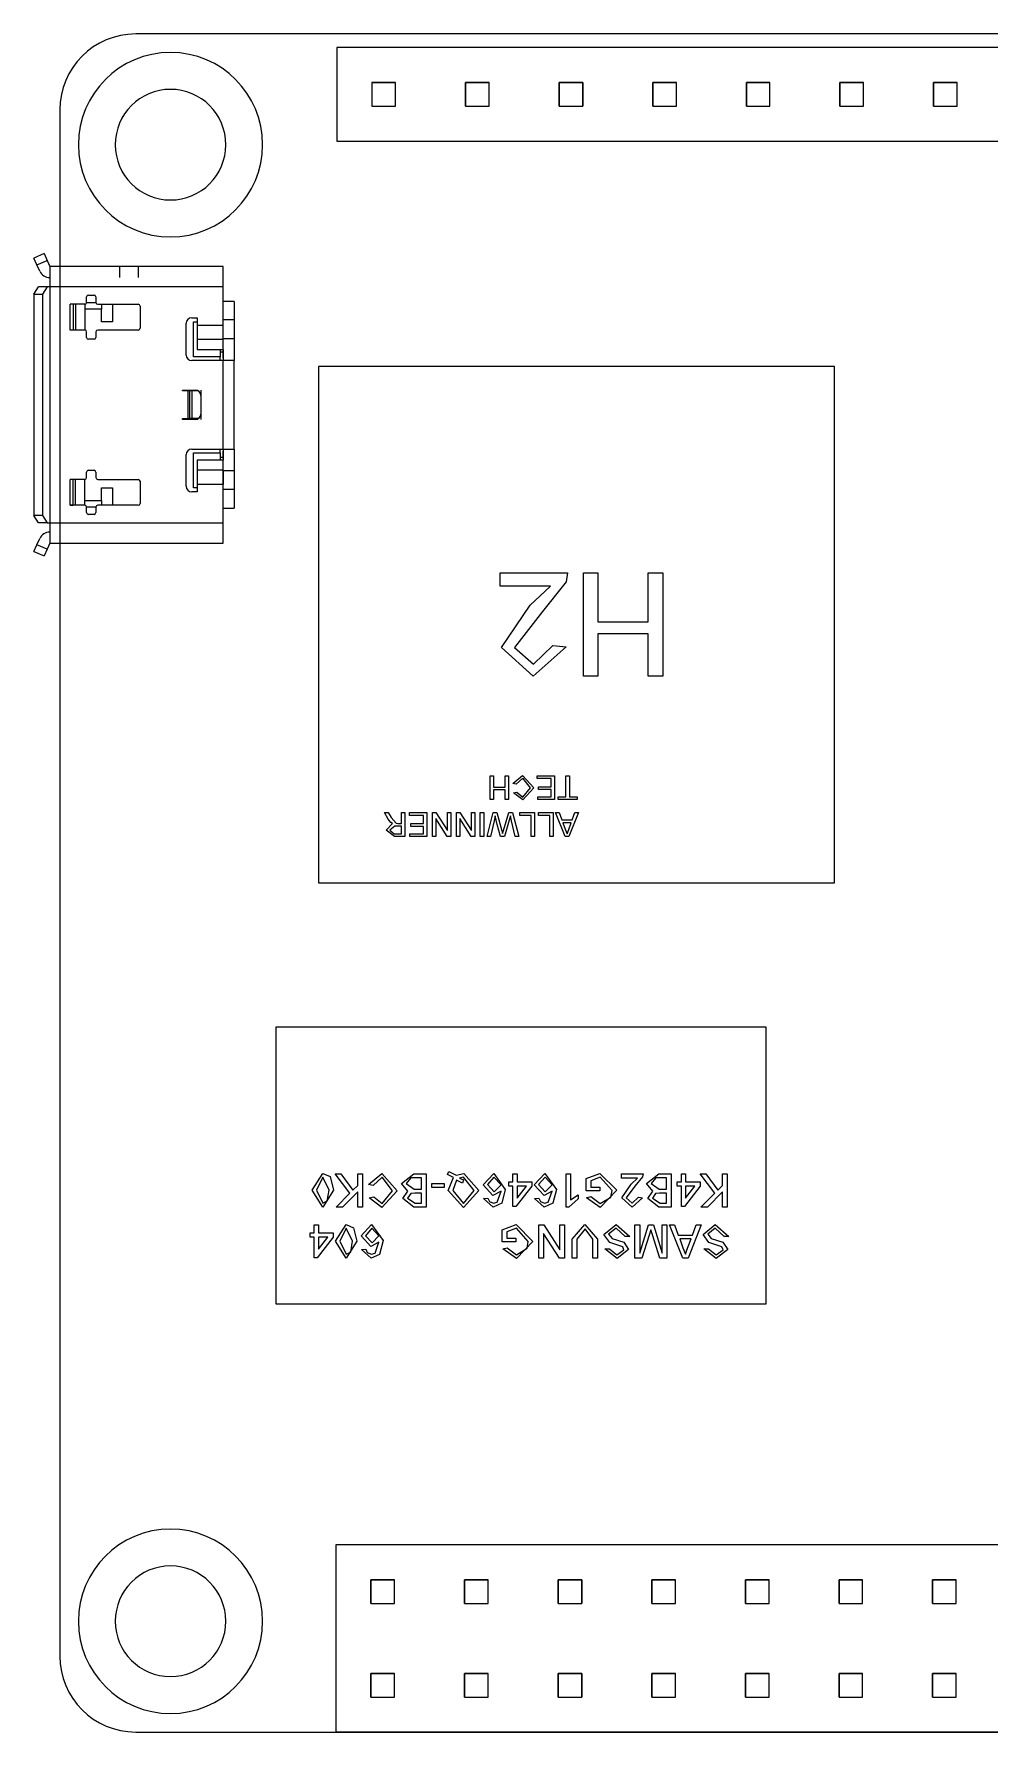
# Model space of a CAD drawing. Extents: x -26.6 to 25.2, y -22.9 to 23.2.
# Drawn here: x -26.61 to -0.7, y -22.87 to 23.18 of the extents above; entities that cross this region are included whole.
import ezdxf

# ---------------------------------------------------------------- set-up
doc = ezdxf.new("R2010")
doc.units = 0
doc.layers.get('0').update_dxf_attribs({"linetype": 'continuous'})

# ---------------------------------------------------------------- blocks, each defined once
blk = doc.blocks.new('SHAPE2DVIEW')
at = {"color": 0}
for p, q in [((20.074, 23.178), (-23.847, 23.178)), ((-25.906, 21.118), (-25.906, -20.806)), ((22.134, -20.806), (22.134, 21.118)), ((-23.847, -22.866), (20.074, -22.866))]:
    blk.add_line(p, q, dxfattribs=at)
for centre, radius, start, end in [((-23.847, 21.118), 2.06, 90, -180), ((20.074, 21.118), 2.06, 0, 90), ((-22.904, 20.176), 2.5, 0, -180), ((19.131, 20.176), 2.5, 0, -180), ((-22.904, 20.176), 2.5, -180, 0), ((19.131, 20.176), 2.5, -180, 0), ((-22.904, -19.863), 2.5, 0, -180), ((19.131, -19.863), 2.5, 0, -180), ((-22.904, -19.863), 2.5, -180, 0), ((19.131, -19.863), 2.5, -180, 0), ((-23.847, -20.806), 2.06, -180, -90), ((20.074, -20.806), 2.06, -90, 0)]:
    blk.add_arc(centre, radius, start, end, dxfattribs=at)
blk = doc.blocks.new('SHAPE2DVIEW004')
at = {"color": 0}
for radius, start, end in [(2.5, 0, -180), (1.5, 0, -180), (2.5, -180, 0), (1.5, -180, 0)]:
    blk.add_arc((-22.904, -19.863), radius, start, end, dxfattribs=at)
blk = doc.blocks.new('SHAPE2DVIEW006')
at = {"color": 0}
for radius, start, end in [(2.5, 0, -180), (1.5, 0, -180), (2.5, -180, 0), (1.5, -180, 0)]:
    blk.add_arc((-22.904, 20.176), radius, start, end, dxfattribs=at)
blk = doc.blocks.new('SHAPE2DVIEW003')
at = {"color": 0}
for p, q in [((-26.335, 17.223), (-26.609, 17.101)), ((-26.528, 16.918), (-26.254, 17.04)), ((-26.254, 17.04), (-26.179, 16.873)), ((-26.452, 16.748), (-26.528, 16.918)), ((-21.479, 16.873), (-26.179, 16.873)), ((-24.279, 16.573), (-24.279, 16.873)), ((-23.779, 16.873), (-23.779, 16.573)), ((-26.609, 16.123), (-26.609, 10.123)), ((-26.609, 16.123), (-26.375, 16.123)), ((-26.25, 16.323), (-26.484, 16.323)), ((-26.375, 16.123), (-26.375, 10.123)), ((-26.179, 16.323), (-26.25, 16.323)), ((-26.179, 16.573), (-26.182, 16.573)), ((-26.179, 16.323), (-26.179, 9.923)), ((-21.479, 16.323), (-26.179, 16.323)), ((-21.479, 15.281), (-21.479, 16.323)), ((-25.629, 15.148), (-25.629, 15.848)), ((-25.547, 15.848), (-25.629, 15.848)), ((-25.483, 15.848), (-25.547, 15.848)), ((-25.547, 15.848), (-25.547, 15.148)), ((-25.229, 15.848), (-25.483, 15.848)), ((-25.483, 15.848), (-25.483, 15.148)), ((-25.229, 15.848), (-25.229, 15.148)), ((-24.779, 15.719), (-25.229, 15.719)), ((-25.179, 15.898), (-25.179, 16.048)), ((-25.179, 15.896), (-24.929, 15.896)), ((-25.129, 16.098), (-24.979, 16.098)), ((-24.929, 16.048), (-24.929, 15.898)), ((-24.879, 15.848), (-23.779, 15.848)), ((-24.779, 15.373), (-24.779, 15.719)), ((-24.479, 15.848), (-24.479, 15.373)), ((-23.729, 15.798), (-23.729, 15.198)), ((-21.179, 15.923), (-21.479, 15.923)), ((-24.479, 15.373), (-24.779, 15.373)), ((-22.479, 14.473), (-22.479, 15.333)), ((-22.329, 15.483), (-22.179, 15.483)), ((-22.279, 15.373), (-22.179, 15.373)), ((-22.279, 14.423), (-22.279, 15.373)), ((-22.179, 15.483), (-22.179, 15.281)), ((-22.179, 15.281), (-21.479, 15.281)), ((-21.179, 15.423), (-21.479, 15.423)), ((-21.179, 15.423), (-21.179, 14.908)), ((-25.547, 15.148), (-25.629, 15.148)), ((-25.309, 15.148), (-25.547, 15.148)), ((-25.483, 15.148), (-25.547, 15.148)), ((-25.229, 15.148), (-25.483, 15.148)), ((-25.229, 15.148), (-25.309, 15.148)), ((-25.179, 14.948), (-25.179, 15.098)), ((-24.979, 14.898), (-25.129, 14.898)), ((-24.929, 15.098), (-24.929, 14.948)), ((-23.779, 15.148), (-24.879, 15.148)), ((-22.179, 14.898), (-22.179, 14.623)), ((-22.179, 14.898), (-21.479, 14.898)), ((-21.179, 14.908), (-21.479, 14.908)), ((-21.479, 14.623), (-21.479, 14.898)), ((-21.179, 14.908), (-21.179, 14.323)), ((-21.479, 14.323), (-22.329, 14.323)), ((-21.559, 14.423), (-22.279, 14.423)), ((-22.179, 14.623), (-21.479, 14.623)), ((-21.559, 14.623), (-21.559, 14.423)), ((-21.479, 14.548), (-21.559, 14.548)), ((-21.559, 14.323), (-21.559, 14.423)), ((-21.479, 14.623), (-21.479, 14.323)), ((-21.479, 11.923), (-21.479, 14.323)), ((-21.179, 11.923), (-21.179, 14.323)), ((-22.579, 13.498), (-22.579, 13.523)), ((-22.579, 13.523), (-22.229, 13.523)), ((-22.429, 13.498), (-22.579, 13.498)), ((-22.429, 12.748), (-22.429, 13.498)), ((-22.379, 12.748), (-22.379, 13.498)), ((-22.146, 13.498), (-22.329, 13.498)), ((-22.329, 13.498), (-22.329, 12.748)), ((-22.079, 13.523), (-22.079, 13.373)), ((-22.079, 13.373), (-22.079, 12.873)), ((-22.579, 12.723), (-22.579, 12.748)), ((-22.579, 12.748), (-22.429, 12.748)), ((-22.229, 12.723), (-22.579, 12.723)), ((-22.146, 12.748), (-22.329, 12.748)), ((-22.079, 12.873), (-22.079, 12.723)), ((-22.479, 10.913), (-22.479, 11.773)), ((-22.329, 11.923), (-21.479, 11.923)), ((-22.279, 10.873), (-22.279, 11.823)), ((-22.279, 11.823), (-21.559, 11.823)), ((-22.179, 11.623), (-22.179, 11.347)), ((-21.479, 11.623), (-22.179, 11.623)), ((-21.559, 11.823), (-21.559, 11.923)), ((-21.559, 11.823), (-21.559, 11.623)), ((-21.479, 11.698), (-21.559, 11.698)), ((-21.479, 11.923), (-21.479, 11.623)), ((-21.479, 11.347), (-21.479, 11.623)), ((-21.179, 11.923), (-21.179, 11.338)), ((-25.629, 10.398), (-25.629, 11.098)), ((-25.547, 11.098), (-25.629, 11.098)), ((-25.483, 11.098), (-25.547, 11.098)), ((-25.547, 10.398), (-25.547, 11.098)), ((-25.229, 11.098), (-25.483, 11.098)), ((-25.483, 10.398), (-25.483, 11.098)), ((-25.229, 10.398), (-25.229, 11.098)), ((-25.179, 11.148), (-25.179, 11.298)), ((-25.129, 11.348), (-24.979, 11.348)), ((-24.929, 11.298), (-24.929, 11.148)), ((-24.879, 11.098), (-23.779, 11.098)), ((-21.479, 11.347), (-22.179, 11.347)), ((-21.479, 10.964), (-21.479, 11.347)), ((-21.479, 11.338), (-21.479, 10.964)), ((-21.479, 11.338), (-21.179, 11.338)), ((-21.179, 11.338), (-21.179, 10.823)), ((-24.779, 10.526), (-24.779, 10.873)), ((-24.779, 10.873), (-24.479, 10.873)), ((-24.479, 10.873), (-24.479, 10.398)), ((-23.729, 11.048), (-23.729, 10.448)), ((-22.179, 10.763), (-22.329, 10.763)), ((-22.179, 10.873), (-22.279, 10.873)), ((-22.179, 10.964), (-22.179, 10.763)), ((-21.479, 10.964), (-22.179, 10.964)), ((-21.479, 9.923), (-21.479, 10.964)), ((-21.179, 10.823), (-21.479, 10.823)), ((-25.309, 10.398), (-25.629, 10.398)), ((-25.629, 10.398), (-25.547, 10.398)), ((-25.483, 10.398), (-25.547, 10.398)), ((-25.229, 10.398), (-25.483, 10.398)), ((-25.229, 10.398), (-25.309, 10.398)), ((-25.229, 10.526), (-24.779, 10.526)), ((-24.929, 10.349), (-25.179, 10.349)), ((-25.179, 10.198), (-25.179, 10.348)), ((-24.979, 10.148), (-25.129, 10.148)), ((-24.929, 10.348), (-24.929, 10.198)), ((-23.779, 10.398), (-24.879, 10.398)), ((-21.479, 10.323), (-21.179, 10.323)), ((-26.375, 10.123), (-26.609, 10.123)), ((-26.25, 9.923), (-26.484, 9.923)), ((-26.25, 9.923), (-26.179, 9.923)), ((-26.182, 9.673), (-26.179, 9.673)), ((-26.179, 9.923), (-21.479, 9.923)), ((-26.528, 9.328), (-26.452, 9.498)), ((-26.254, 9.205), (-26.528, 9.328)), ((-26.179, 9.373), (-26.254, 9.205)), ((-26.179, 9.373), (-21.479, 9.373)), ((-26.609, 9.145), (-26.335, 9.023))]:
    blk.add_line(p, q, dxfattribs=at)
for points in [[(-26.528, 16.918), (-26.609, 17.101)], [(-26.335, 17.223), (-26.254, 17.04)], [(-26.179, 16.873), (-26.179, 16.323)], [(-24.779, 16.873), (-24.779, 16.873)], [(-23.279, 16.873), (-23.279, 16.873)], [(-21.479, 16.323), (-21.479, 16.873)], [(-26.609, 16.123), (-26.484, 16.323)], [(-26.25, 16.323), (-26.375, 16.123)], [(-24.779, 15.848), (-24.779, 15.719)], [(-21.179, 15.923), (-21.179, 15.423)], [(-22.179, 15.281), (-22.179, 14.898)], [(-21.479, 14.898), (-21.479, 15.281)], [(-21.479, 14.383), (-21.479, 14.583)], [(-21.179, 14.323), (-21.479, 14.323)], [(-22.379, 13.498), (-22.429, 13.498)], [(-22.329, 13.498), (-22.379, 13.498)], [(-22.429, 12.748), (-22.379, 12.748)], [(-22.329, 12.748), (-22.379, 12.748)], [(-21.479, 11.923), (-21.179, 11.923)], [(-21.479, 11.663), (-21.479, 11.863)], [(-22.179, 11.347), (-22.179, 10.964)], [(-21.479, 10.964), (-21.479, 11.347)], [(-26.609, 10.823), (-26.609, 10.823)], [(-21.179, 10.823), (-21.179, 10.323)], [(-24.779, 10.526), (-24.779, 10.398)], [(-26.484, 9.923), (-26.609, 10.123)], [(-26.375, 10.123), (-26.25, 9.923)], [(-26.179, 9.923), (-26.179, 9.373)], [(-21.479, 9.373), (-21.479, 9.923)], [(-26.609, 9.145), (-26.528, 9.328)], [(-24.779, 9.373), (-24.779, 9.373)], [(-23.279, 9.373), (-23.279, 9.373)], [(-26.254, 9.205), (-26.335, 9.023)]]:
    blk.add_lwpolyline(points, dxfattribs=at)
for centre, radius, start, end in [((-26.182, 16.868), 0.295, -155.9795, -90), ((-25.229, 15.898), 0.05, -90, 0), ((-25.129, 16.048), 0.05, 90, -180), ((-24.979, 16.048), 0.05, 0, 90), ((-24.879, 15.898), 0.05, -180, -90), ((-23.779, 15.798), 0.05, 0, 90), ((-23.779, 15.198), 0.05, -90, 0), ((-22.329, 15.333), 0.15, 90, -180), ((-22.329, 15.333), 0.15, 90, -180), ((-25.229, 15.098), 0.05, 0, 90), ((-25.129, 14.948), 0.05, -180, -90), ((-24.979, 14.948), 0.05, -90, 0), ((-24.879, 15.098), 0.05, 90, -180), ((-22.329, 14.473), 0.15, -180, -90), ((-22.229, 13.373), 0.15, 0, 90), ((-22.229, 12.873), 0.15, -90, 0), ((-22.329, 11.773), 0.15, 90, -180), ((-22.329, 11.773), 0.15, 90, -180), ((-25.229, 11.148), 0.05, -90, 0), ((-25.129, 11.298), 0.05, 90, -180), ((-24.979, 11.298), 0.05, 0, 90), ((-24.879, 11.148), 0.05, -180, -90), ((-23.779, 11.048), 0.05, 0, 90), ((-22.329, 10.913), 0.15, -180, -90), ((-25.229, 10.348), 0.05, 0, 90), ((-25.129, 10.198), 0.05, -180, -90), ((-24.979, 10.198), 0.05, -90, 0), ((-24.879, 10.348), 0.05, 90, -180), ((-23.779, 10.448), 0.05, -90, 0), ((-26.182, 9.378), 0.295, 90, 155.9795)]:
    blk.add_arc(centre, radius, start, end, dxfattribs=at)
blk = doc.blocks.new('SHAPE2DVIEW001')
at = {"color": 0}
for p, q in [((-6.742, -3.757), (-20.042, -3.757)), ((-20.042, -3.757), (-20.042, -11.257)), ((-6.742, -11.257), (-6.742, -3.757)), ((-18.037, -8.254), (-18.436, -7.73)), ((-18.436, -7.73), (-18.28, -7.73)), ((-18.436, -7.73), (-18.28, -7.73)), ((-18.28, -7.73), (-17.957, -8.174)), ((-17.825, -8.042), (-17.825, -7.73)), ((-17.825, -7.73), (-17.698, -7.73)), ((-17.825, -8.042), (-17.825, -7.73)), ((-17.698, -7.73), (-17.698, -8.63)), ((-16.305, -7.73), (-15.967, -7.73)), ((-15.967, -7.73), (-15.967, -8.63)), ((-15.39, -7.747), (-15.349, -7.665)), ((-13.613, -7.95), (-13.613, -7.73)), ((-13.613, -7.73), (-13.498, -7.73)), ((-13.613, -7.73), (-13.498, -7.73)), ((-13.498, -7.73), (-13.498, -7.95)), ((-12.171, -8.63), (-12.171, -7.73)), ((-12.171, -7.73), (-12.055, -7.73)), ((-12.055, -7.73), (-12.055, -8.432)), ((-10.671, -7.846), (-10.671, -7.73)), ((-10.671, -7.73), (-10.082, -7.73)), ((-9.659, -7.73), (-9.321, -7.73)), ((-9.321, -7.73), (-9.321, -8.63)), ((-9.044, -7.95), (-9.044, -7.73)), ((-9.044, -7.73), (-8.929, -7.73)), ((-9.044, -7.95), (-9.044, -7.73)), ((-8.929, -7.73), (-8.929, -7.95)), ((-8.137, -8.254), (-8.536, -7.73)), ((-8.536, -7.73), (-8.38, -7.73)), ((-8.536, -7.73), (-8.38, -7.73)), ((-8.38, -7.73), (-8.057, -8.174)), ((-7.925, -8.042), (-7.925, -7.73)), ((-7.925, -7.73), (-7.798, -7.73)), ((-7.925, -8.042), (-7.925, -7.73)), ((-7.798, -7.73), (-7.798, -8.63)), ((-18.413, -8.63), (-18.037, -8.254)), ((-17.825, -8.216), (-18.239, -8.63)), ((-17.957, -8.174), (-17.825, -8.042)), ((-17.825, -8.63), (-17.825, -8.216)), ((-17.825, -8.63), (-17.825, -8.216)), ((-17.409, -8.048), (-17.536, -8.019)), ((-16.094, -7.834), (-16.307, -7.834)), ((-16.292, -8.146), (-16.094, -8.146)), ((-16.094, -8.25), (-16.279, -8.25)), ((-16.094, -8.146), (-16.094, -7.834)), ((-16.094, -8.527), (-16.094, -8.25)), ((-15.817, -8.1), (-15.817, -7.996)), ((-15.817, -7.996), (-15.482, -7.996)), ((-15.482, -8.1), (-15.817, -8.1)), ((-15.482, -8.1), (-15.817, -8.1)), ((-15.482, -7.996), (-15.482, -8.1)), ((-14.955, -7.897), (-14.982, -7.983)), ((-13.729, -8.065), (-13.729, -7.95)), ((-13.729, -7.95), (-13.613, -7.95)), ((-13.729, -8.065), (-13.729, -7.95)), ((-13.729, -7.95), (-13.613, -7.95)), ((-13.613, -8.065), (-13.729, -8.065)), ((-13.613, -8.065), (-13.729, -8.065)), ((-13.613, -8.619), (-13.613, -8.065)), ((-13.105, -8.065), (-13.532, -8.619)), ((-13.498, -7.95), (-13.105, -7.95)), ((-13.498, -7.95), (-13.105, -7.95)), ((-13.498, -8.389), (-13.248, -8.065)), ((-13.248, -8.065), (-13.498, -8.065)), ((-13.498, -8.389), (-13.248, -8.065)), ((-13.498, -8.065), (-13.498, -8.389)), ((-13.105, -7.95), (-13.105, -8.065)), ((-11.629, -8.192), (-11.629, -7.859)), ((-11.259, -8.192), (-11.629, -8.192)), ((-11.502, -7.918), (-11.502, -8.088)), ((-11.502, -8.088), (-11.259, -8.088)), ((-11.259, -8.088), (-11.259, -8.192)), ((-10.231, -7.846), (-10.671, -7.846)), ((-9.448, -7.834), (-9.661, -7.834)), ((-9.646, -8.146), (-9.448, -8.146)), ((-9.448, -8.25), (-9.633, -8.25)), ((-9.448, -8.146), (-9.448, -7.834)), ((-9.448, -8.527), (-9.448, -8.25)), ((-9.159, -8.065), (-9.159, -7.95)), ((-9.159, -7.95), (-9.044, -7.95)), ((-9.159, -8.065), (-9.159, -7.95)), ((-9.159, -7.95), (-9.044, -7.95)), ((-9.044, -8.065), (-9.159, -8.065)), ((-9.044, -8.065), (-9.159, -8.065)), ((-9.044, -8.619), (-9.044, -8.065)), ((-9.044, -8.619), (-9.044, -8.065)), ((-8.536, -8.065), (-8.963, -8.619)), ((-8.536, -8.065), (-8.963, -8.619)), ((-8.929, -7.95), (-8.536, -7.95)), ((-8.929, -7.95), (-8.536, -7.95)), ((-8.679, -8.065), (-8.929, -8.065)), ((-8.679, -8.065), (-8.929, -8.065)), ((-8.929, -8.389), (-8.679, -8.065)), ((-8.929, -8.065), (-8.929, -8.389)), ((-8.536, -7.95), (-8.536, -8.065)), ((-8.513, -8.63), (-8.137, -8.254)), ((-7.925, -8.216), (-8.339, -8.63)), ((-8.057, -8.174), (-7.925, -8.042)), ((-8.057, -8.174), (-7.925, -8.042)), ((-7.925, -8.63), (-7.925, -8.216)), ((-7.925, -8.63), (-7.925, -8.216)), ((-18.239, -8.63), (-18.413, -8.63)), ((-17.698, -8.63), (-17.825, -8.63)), ((-17.513, -8.38), (-17.386, -8.353)), ((-15.967, -8.63), (-16.304, -8.63)), ((-16.265, -8.527), (-16.094, -8.527)), ((-14.409, -8.4), (-14.294, -8.388)), ((-13.532, -8.619), (-13.613, -8.619)), ((-13.532, -8.619), (-13.613, -8.619)), ((-13.025, -8.4), (-12.909, -8.388)), ((-12.097, -8.63), (-12.171, -8.63)), ((-11.848, -8.299), (-11.848, -8.405)), ((-11.614, -8.377), (-11.498, -8.348)), ((-10.209, -8.365), (-10.094, -8.377)), ((-9.321, -8.63), (-9.658, -8.63)), ((-9.619, -8.527), (-9.448, -8.527)), ((-8.963, -8.619), (-9.044, -8.619)), ((-8.339, -8.63), (-8.513, -8.63)), ((-7.798, -8.63), (-7.925, -8.63)), ((-19.002, -9.334), (-19.002, -9.115)), ((-19.002, -9.115), (-18.886, -9.115)), ((-19.002, -9.115), (-18.886, -9.115)), ((-19.002, -9.334), (-19.002, -9.115)), ((-18.886, -9.115), (-18.886, -9.334)), ((-12.909, -10.015), (-12.909, -9.115)), ((-12.909, -9.115), (-12.775, -9.115)), ((-12.909, -10.015), (-12.909, -9.115)), ((-12.909, -9.115), (-12.775, -9.115)), ((-12.775, -9.115), (-12.344, -9.787)), ((-12.344, -9.787), (-12.344, -9.115)), ((-12.344, -9.115), (-12.217, -9.115)), ((-12.344, -9.115), (-12.217, -9.115)), ((-12.344, -9.787), (-12.344, -9.115)), ((-12.217, -9.115), (-12.217, -10.015)), ((-10.302, -10.015), (-10.302, -9.115)), ((-10.302, -9.115), (-10.175, -9.115)), ((-10.175, -9.115), (-10.175, -9.877)), ((-10.175, -9.877), (-9.935, -9.115)), ((-9.935, -9.115), (-9.802, -9.115)), ((-9.802, -9.115), (-9.563, -9.877)), ((-9.563, -9.877), (-9.563, -9.115)), ((-9.563, -9.115), (-9.436, -9.115)), ((-9.436, -9.115), (-9.436, -10.015)), ((-9.006, -10.015), (-9.363, -9.115)), ((-9.363, -9.115), (-9.229, -9.115)), ((-9.363, -9.115), (-9.229, -9.115)), ((-9.229, -9.115), (-9.126, -9.392)), ((-8.505, -9.115), (-8.863, -10.015)), ((-8.743, -9.392), (-8.64, -9.115)), ((-8.743, -9.392), (-8.64, -9.115)), ((-8.64, -9.115), (-8.505, -9.115)), ((-19.117, -9.45), (-19.117, -9.334)), ((-19.117, -9.334), (-19.002, -9.334)), ((-19.117, -9.45), (-19.117, -9.334)), ((-19.002, -9.45), (-19.117, -9.45)), ((-19.002, -10.004), (-19.002, -9.45)), ((-19.002, -10.004), (-19.002, -9.45)), ((-18.494, -9.45), (-18.921, -10.004)), ((-18.886, -9.334), (-18.494, -9.334)), ((-18.886, -9.334), (-18.494, -9.334)), ((-18.636, -9.45), (-18.886, -9.45)), ((-18.886, -9.774), (-18.636, -9.45)), ((-18.886, -9.45), (-18.886, -9.774)), ((-18.494, -9.334), (-18.494, -9.45)), ((-13.902, -9.577), (-13.902, -9.244)), ((-13.532, -9.577), (-13.902, -9.577)), ((-13.775, -9.302), (-13.775, -9.473)), ((-13.775, -9.473), (-13.532, -9.473)), ((-13.532, -9.473), (-13.532, -9.577)), ((-12.351, -10.015), (-12.782, -9.344)), ((-12.782, -9.344), (-12.782, -10.015)), ((-12.351, -10.015), (-12.782, -9.344)), ((-12.009, -10.015), (-12.009, -9.497)), ((-11.882, -9.503), (-11.882, -10.015)), ((-11.444, -10.015), (-11.444, -9.503)), ((-11.317, -9.497), (-11.317, -10.015)), ((-10.44, -9.427), (-10.567, -9.427)), ((-9.913, -9.394), (-10.112, -10.015)), ((-9.627, -10.015), (-9.828, -9.384)), ((-9.126, -9.392), (-8.743, -9.392)), ((-9.088, -9.496), (-9, -9.732)), ((-8.781, -9.496), (-9.088, -9.496)), ((-8.873, -9.745), (-8.781, -9.496)), ((-7.752, -9.427), (-7.879, -9.427)), ((-18.921, -10.004), (-19.002, -10.004)), ((-18.921, -10.004), (-19.002, -10.004)), ((-17.721, -9.784), (-17.605, -9.773)), ((-13.887, -9.761), (-13.771, -9.732)), ((-12.782, -10.015), (-12.909, -10.015)), ((-12.782, -10.015), (-12.909, -10.015)), ((-12.217, -10.015), (-12.351, -10.015)), ((-11.882, -10.015), (-12.009, -10.015)), ((-11.317, -10.015), (-11.444, -10.015)), ((-11.121, -9.761), (-10.994, -9.761)), ((-10.112, -10.015), (-10.302, -10.015)), ((-9.436, -10.015), (-9.627, -10.015)), ((-8.863, -10.015), (-9.006, -10.015)), ((-8.432, -9.761), (-8.305, -9.761)), ((-20.042, -11.257), (-6.742, -11.257))]:
    blk.add_line(p, q, dxfattribs=at)
for points in [[(-19.059, -8.174), (-18.771, -7.719)], [(-19.059, -8.174), (-18.771, -7.719)], [(-18.771, -7.823), (-18.944, -8.175)], [(-18.771, -7.719), (-18.57, -7.806)], [(-18.598, -8.175), (-18.771, -7.823)], [(-18.57, -7.806), (-18.482, -8.174)], [(-18.57, -7.806), (-18.482, -8.174)], [(-17.536, -8.019), (-17.169, -7.719)], [(-17.536, -8.019), (-17.169, -7.719)], [(-17.157, -7.823), (-17.409, -8.048)], [(-17.157, -7.823), (-17.409, -8.048)], [(-17.169, -7.719), (-16.752, -8.187)], [(-16.879, -8.188), (-17.157, -7.823)], [(-16.879, -8.188), (-17.157, -7.823)], [(-16.636, -7.988), (-16.305, -7.73)], [(-16.636, -7.988), (-16.305, -7.73)], [(-15.228, -7.833), (-15.39, -7.747)], [(-15.349, -7.665), (-15.157, -7.765)], [(-15.157, -7.765), (-14.946, -7.719)], [(-15.157, -7.765), (-14.946, -7.719)], [(-14.953, -7.823), (-15.066, -7.846)], [(-14.663, -8.18), (-14.953, -7.823)], [(-14.663, -8.18), (-14.953, -7.823)], [(-14.946, -7.719), (-14.536, -8.18)], [(-14.421, -8.027), (-14.136, -7.719)], [(-14.128, -7.823), (-14.305, -8.023)], [(-14.136, -7.719), (-13.821, -8.152)], [(-13.936, -8.029), (-14.128, -7.823)], [(-13.936, -8.029), (-14.128, -7.823)], [(-13.036, -8.027), (-12.752, -7.719)], [(-13.036, -8.027), (-12.752, -7.719)], [(-12.743, -7.823), (-12.921, -8.023)], [(-12.752, -7.719), (-12.436, -8.152)], [(-12.552, -8.029), (-12.743, -7.823)], [(-12.552, -8.029), (-12.743, -7.823)], [(-11.629, -7.859), (-11.257, -7.719)], [(-11.629, -7.859), (-11.257, -7.719)], [(-11.246, -7.823), (-11.502, -7.918)], [(-11.257, -7.719), (-10.798, -8.176)], [(-10.925, -8.181), (-11.246, -7.823)], [(-10.925, -8.181), (-11.246, -7.823)], [(-10.094, -7.811), (-10.302, -8.067)], [(-10.082, -7.73), (-10.094, -7.811)], [(-9.99, -7.988), (-9.659, -7.73)], [(-9.99, -7.988), (-9.659, -7.73)], [(-18.771, -8.63), (-19.059, -8.174)], [(-18.944, -8.175), (-18.77, -8.527)], [(-18.944, -8.175), (-18.77, -8.527)], [(-18.482, -8.174), (-18.771, -8.63)], [(-18.65, -8.465), (-18.598, -8.175)], [(-16.752, -8.187), (-17.166, -8.642)], [(-17.16, -8.538), (-16.879, -8.188)], [(-17.16, -8.538), (-16.879, -8.188)], [(-16.467, -8.204), (-16.636, -7.988)], [(-16.467, -8.204), (-16.636, -7.988)], [(-16.602, -8.397), (-16.467, -8.204)], [(-16.384, -7.839), (-16.509, -7.99)], [(-16.384, -7.839), (-16.509, -7.99)], [(-16.509, -7.99), (-16.292, -8.146)], [(-16.388, -8.26), (-16.475, -8.386)], [(-16.279, -8.25), (-16.388, -8.26)], [(-16.307, -7.834), (-16.384, -7.839)], [(-16.307, -7.834), (-16.384, -7.839)], [(-15.367, -8.182), (-15.228, -7.833)], [(-15.367, -8.182), (-15.228, -7.833)], [(-14.952, -8.642), (-15.367, -8.182)], [(-14.952, -8.642), (-15.367, -8.182)], [(-15.142, -7.898), (-15.24, -8.181)], [(-15.24, -8.181), (-14.953, -8.538)], [(-14.982, -7.983), (-15.142, -7.898)], [(-14.982, -7.983), (-15.142, -7.898)], [(-15.066, -7.846), (-14.955, -7.897)], [(-14.953, -8.538), (-14.663, -8.18)], [(-14.953, -8.538), (-14.663, -8.18)], [(-14.536, -8.18), (-14.952, -8.642)], [(-14.155, -8.319), (-14.421, -8.027)], [(-14.155, -8.319), (-14.421, -8.027)], [(-14.305, -8.023), (-14.123, -8.215)], [(-13.936, -8.2), (-14.155, -8.319)], [(-13.936, -8.2), (-14.155, -8.319)], [(-14.123, -8.215), (-13.936, -8.029)], [(-14.123, -8.215), (-13.936, -8.029)], [(-14.044, -8.5), (-13.936, -8.2)], [(-14.044, -8.5), (-13.936, -8.2)], [(-13.821, -8.152), (-13.919, -8.528)], [(-12.77, -8.319), (-13.036, -8.027)], [(-12.77, -8.319), (-13.036, -8.027)], [(-12.921, -8.023), (-12.738, -8.215)], [(-12.552, -8.2), (-12.77, -8.319)], [(-12.738, -8.215), (-12.552, -8.029)], [(-12.738, -8.215), (-12.552, -8.029)], [(-12.659, -8.5), (-12.552, -8.2)], [(-12.659, -8.5), (-12.552, -8.2)], [(-12.436, -8.152), (-12.534, -8.528)], [(-10.798, -8.176), (-11.247, -8.642)], [(-10.958, -8.36), (-10.925, -8.181)], [(-10.958, -8.36), (-10.925, -8.181)], [(-10.659, -8.382), (-10.41, -8.013)], [(-10.659, -8.382), (-10.41, -8.013)], [(-10.302, -8.067), (-10.544, -8.381)], [(-10.41, -8.013), (-10.231, -7.846)], [(-10.41, -8.013), (-10.231, -7.846)], [(-9.82, -8.204), (-9.99, -7.988)], [(-9.955, -8.397), (-9.82, -8.204)], [(-9.955, -8.397), (-9.82, -8.204)], [(-9.738, -7.839), (-9.863, -7.99)], [(-9.863, -7.99), (-9.646, -8.146)], [(-9.741, -8.26), (-9.829, -8.386)], [(-9.633, -8.25), (-9.741, -8.26)], [(-9.633, -8.25), (-9.741, -8.26)], [(-9.661, -7.834), (-9.738, -7.839)], [(-18.77, -8.527), (-18.65, -8.465)], [(-18.77, -8.527), (-18.65, -8.465)], [(-17.166, -8.642), (-17.513, -8.38)], [(-17.386, -8.353), (-17.16, -8.538)], [(-16.304, -8.63), (-16.602, -8.397)], [(-16.475, -8.386), (-16.265, -8.527)], [(-16.475, -8.386), (-16.265, -8.527)], [(-14.15, -8.63), (-14.409, -8.4)], [(-14.294, -8.388), (-14.252, -8.48)], [(-14.252, -8.48), (-14.142, -8.527)], [(-13.919, -8.528), (-14.15, -8.63)], [(-14.142, -8.527), (-14.044, -8.5)], [(-14.142, -8.527), (-14.044, -8.5)], [(-12.765, -8.63), (-13.025, -8.4)], [(-12.909, -8.388), (-12.868, -8.48)], [(-12.868, -8.48), (-12.757, -8.527)], [(-12.534, -8.528), (-12.765, -8.63)], [(-12.757, -8.527), (-12.659, -8.5)], [(-12.757, -8.527), (-12.659, -8.5)], [(-11.848, -8.405), (-12.097, -8.63)], [(-12.055, -8.432), (-11.848, -8.299)], [(-11.247, -8.642), (-11.614, -8.377)], [(-11.247, -8.642), (-11.614, -8.377)], [(-11.498, -8.348), (-11.244, -8.538)], [(-11.244, -8.538), (-10.958, -8.36)], [(-11.244, -8.538), (-10.958, -8.36)], [(-10.382, -8.63), (-10.659, -8.382)], [(-10.544, -8.381), (-10.38, -8.527)], [(-10.094, -8.377), (-10.382, -8.63)], [(-10.38, -8.527), (-10.209, -8.365)], [(-10.38, -8.527), (-10.209, -8.365)], [(-9.658, -8.63), (-9.955, -8.397)], [(-9.658, -8.63), (-9.955, -8.397)], [(-9.829, -8.386), (-9.619, -8.527)], [(-9.829, -8.386), (-9.619, -8.527)], [(-18.425, -9.559), (-18.136, -9.104)], [(-18.425, -9.559), (-18.136, -9.104)], [(-18.136, -9.207), (-18.309, -9.559)], [(-18.136, -9.104), (-17.935, -9.19)], [(-17.963, -9.559), (-18.136, -9.207)], [(-17.935, -9.19), (-17.848, -9.559)], [(-17.732, -9.412), (-17.448, -9.104)], [(-17.732, -9.412), (-17.448, -9.104)], [(-17.439, -9.207), (-17.617, -9.408)], [(-17.448, -9.104), (-17.132, -9.536)], [(-17.248, -9.414), (-17.439, -9.207)], [(-17.248, -9.414), (-17.439, -9.207)], [(-13.902, -9.244), (-13.53, -9.104)], [(-13.519, -9.207), (-13.775, -9.302)], [(-13.53, -9.104), (-13.071, -9.561)], [(-13.198, -9.565), (-13.519, -9.207)], [(-12.009, -9.497), (-11.665, -9.104)], [(-12.009, -9.497), (-11.665, -9.104)], [(-11.665, -9.104), (-11.317, -9.497)], [(-11.144, -9.371), (-10.817, -9.104)], [(-11.144, -9.371), (-10.817, -9.104)], [(-10.811, -9.207), (-11.017, -9.364)], [(-10.817, -9.104), (-10.44, -9.427)], [(-10.567, -9.427), (-10.811, -9.207)], [(-8.455, -9.371), (-8.129, -9.104)], [(-8.123, -9.207), (-8.329, -9.364)], [(-8.129, -9.104), (-7.752, -9.427)], [(-7.879, -9.427), (-8.123, -9.207)], [(-18.136, -10.015), (-18.425, -9.559)], [(-18.136, -10.015), (-18.425, -9.559)], [(-18.309, -9.559), (-18.135, -9.911)], [(-17.848, -9.559), (-18.136, -10.015)], [(-18.015, -9.85), (-17.963, -9.559)], [(-18.015, -9.85), (-17.963, -9.559)], [(-17.466, -9.704), (-17.732, -9.412)], [(-17.466, -9.704), (-17.732, -9.412)], [(-17.617, -9.408), (-17.435, -9.6)], [(-17.248, -9.585), (-17.466, -9.704)], [(-17.435, -9.6), (-17.248, -9.414)], [(-17.355, -9.885), (-17.248, -9.585)], [(-17.132, -9.536), (-17.23, -9.913)], [(-13.071, -9.561), (-13.52, -10.027)], [(-13.231, -9.745), (-13.198, -9.565)], [(-13.231, -9.745), (-13.198, -9.565)], [(-11.655, -9.219), (-11.882, -9.503)], [(-11.444, -9.503), (-11.655, -9.219)], [(-11.444, -9.503), (-11.655, -9.219)], [(-10.988, -9.588), (-11.144, -9.371)], [(-10.988, -9.588), (-11.144, -9.371)], [(-11.017, -9.364), (-10.921, -9.486)], [(-10.634, -9.709), (-10.988, -9.588)], [(-10.921, -9.486), (-10.608, -9.586)], [(-10.608, -9.586), (-10.475, -9.78)], [(-9.869, -9.251), (-9.913, -9.394)], [(-9.828, -9.384), (-9.869, -9.251)], [(-8.299, -9.588), (-8.455, -9.371)], [(-8.299, -9.588), (-8.455, -9.371)], [(-8.329, -9.364), (-8.233, -9.486)], [(-7.945, -9.709), (-8.299, -9.588)], [(-8.233, -9.486), (-7.919, -9.586)], [(-7.919, -9.586), (-7.786, -9.78)], [(-18.135, -9.911), (-18.015, -9.85)], [(-18.135, -9.911), (-18.015, -9.85)], [(-17.461, -10.015), (-17.721, -9.784)], [(-17.605, -9.773), (-17.564, -9.865)], [(-17.564, -9.865), (-17.453, -9.911)], [(-17.23, -9.913), (-17.461, -10.015)], [(-17.23, -9.913), (-17.461, -10.015)], [(-17.453, -9.911), (-17.355, -9.885)], [(-17.453, -9.911), (-17.355, -9.885)], [(-13.52, -10.027), (-13.887, -9.761)], [(-13.52, -10.027), (-13.887, -9.761)], [(-13.771, -9.732), (-13.517, -9.923)], [(-13.517, -9.923), (-13.231, -9.745)], [(-13.517, -9.923), (-13.231, -9.745)], [(-10.787, -10.027), (-11.121, -9.761)], [(-10.994, -9.761), (-10.792, -9.923)], [(-10.792, -9.923), (-10.602, -9.788)], [(-10.792, -9.923), (-10.602, -9.788)], [(-10.475, -9.78), (-10.787, -10.027)], [(-10.475, -9.78), (-10.787, -10.027)], [(-10.602, -9.788), (-10.634, -9.709)], [(-10.602, -9.788), (-10.634, -9.709)], [(-9, -9.732), (-8.934, -9.911)], [(-8.934, -9.911), (-8.873, -9.745)], [(-8.934, -9.911), (-8.873, -9.745)], [(-8.099, -10.027), (-8.432, -9.761)], [(-8.099, -10.027), (-8.432, -9.761)], [(-8.305, -9.761), (-8.104, -9.923)], [(-8.104, -9.923), (-7.913, -9.788)], [(-8.104, -9.923), (-7.913, -9.788)], [(-7.786, -9.78), (-8.099, -10.027)], [(-7.913, -9.788), (-7.945, -9.709)], [(-7.913, -9.788), (-7.945, -9.709)]]:
    blk.add_lwpolyline(points, dxfattribs=at)
blk = doc.blocks.new('SHAPE2DVIEW002')
at = {"color": 0}
for p, q in [((-4.885, 14.162), (-18.885, 14.162)), ((-18.885, 14.162), (-18.885, 0.162)), ((-4.885, 0.162), (-4.885, 14.162)), ((-13.963, 8.208), (-13.963, 8.567)), ((-13.963, 8.567), (-12.132, 8.567)), ((-11.702, 5.767), (-11.702, 8.567)), ((-11.702, 8.567), (-11.307, 8.567)), ((-11.307, 8.567), (-11.307, 7.238)), ((-9.943, 7.238), (-9.943, 8.567)), ((-9.943, 8.567), (-9.548, 8.567)), ((-9.943, 7.238), (-9.943, 8.567)), ((-9.548, 8.567), (-9.548, 5.767)), ((-9.548, 8.567), (-9.548, 5.767)), ((-12.593, 8.208), (-13.963, 8.208)), ((-11.307, 7.238), (-9.943, 7.238)), ((-9.943, 6.915), (-11.307, 6.915)), ((-11.307, 6.915), (-11.307, 5.767)), ((-9.943, 6.915), (-11.307, 6.915)), ((-9.943, 5.767), (-9.943, 6.915)), ((-12.527, 6.592), (-12.168, 6.556)), ((-11.307, 5.767), (-11.702, 5.767)), ((-11.307, 5.767), (-11.702, 5.767)), ((-9.548, 5.767), (-9.943, 5.767)), ((-9.548, 5.767), (-9.943, 5.767)), ((-14.232, 2.416), (-14.232, 3.066)), ((-14.232, 3.066), (-14.141, 3.066)), ((-14.141, 3.066), (-14.141, 2.758)), ((-13.824, 2.758), (-13.824, 3.066)), ((-13.824, 3.066), (-13.732, 3.066)), ((-13.824, 2.758), (-13.824, 3.066)), ((-13.732, 3.066), (-13.732, 2.416)), ((-13.524, 2.837), (-13.616, 2.858)), ((-12.957, 2.991), (-12.957, 3.066)), ((-12.957, 3.066), (-12.482, 3.066)), ((-12.957, 2.991), (-12.957, 3.066)), ((-12.574, 2.991), (-12.957, 2.991)), ((-12.574, 2.991), (-12.957, 2.991)), ((-12.916, 2.691), (-12.916, 2.766)), ((-12.916, 2.766), (-12.574, 2.766)), ((-12.916, 2.691), (-12.916, 2.766)), ((-12.574, 2.766), (-12.574, 2.991)), ((-12.482, 3.066), (-12.482, 2.416)), ((-12.174, 2.491), (-12.174, 3.066)), ((-12.174, 3.066), (-12.082, 3.066)), ((-12.174, 2.491), (-12.174, 3.066)), ((-12.082, 3.066), (-12.082, 2.491)), ((-14.141, 2.416), (-14.232, 2.416)), ((-14.141, 2.416), (-14.232, 2.416)), ((-14.141, 2.758), (-13.824, 2.758)), ((-13.824, 2.683), (-14.141, 2.683)), ((-14.141, 2.683), (-14.141, 2.416)), ((-13.824, 2.683), (-14.141, 2.683)), ((-13.824, 2.416), (-13.824, 2.683)), ((-13.824, 2.416), (-13.824, 2.683)), ((-13.732, 2.416), (-13.824, 2.416)), ((-13.732, 2.416), (-13.824, 2.416)), ((-13.599, 2.597), (-13.507, 2.616)), ((-12.941, 2.416), (-12.941, 2.491)), ((-12.941, 2.491), (-12.574, 2.491)), ((-12.941, 2.416), (-12.941, 2.491)), ((-12.482, 2.416), (-12.941, 2.416)), ((-12.482, 2.416), (-12.941, 2.416)), ((-12.574, 2.691), (-12.916, 2.691)), ((-12.574, 2.691), (-12.916, 2.691)), ((-12.574, 2.491), (-12.574, 2.691)), ((-12.574, 2.491), (-12.574, 2.691)), ((-12.382, 2.416), (-12.382, 2.491)), ((-12.382, 2.491), (-12.174, 2.491)), ((-12.382, 2.416), (-12.382, 2.491)), ((-11.874, 2.416), (-12.382, 2.416)), ((-11.874, 2.416), (-12.382, 2.416)), ((-12.082, 2.491), (-11.874, 2.491)), ((-11.874, 2.491), (-11.874, 2.416)), ((-16.996, 1.887), (-17.102, 2.066)), ((-17.102, 2.066), (-16.997, 2.066)), ((-16.997, 2.066), (-16.916, 1.929)), ((-16.641, 1.774), (-16.641, 2.066)), ((-16.641, 2.066), (-16.549, 2.066)), ((-16.549, 2.066), (-16.549, 1.416)), ((-16.424, 1.991), (-16.424, 2.066)), ((-16.424, 2.066), (-15.949, 2.066)), ((-16.424, 1.991), (-16.424, 2.066)), ((-16.041, 1.991), (-16.424, 1.991)), ((-16.041, 1.991), (-16.424, 1.991)), ((-16.041, 1.766), (-16.041, 1.991)), ((-15.949, 2.066), (-15.949, 1.416)), ((-15.799, 1.416), (-15.799, 2.066)), ((-15.799, 2.066), (-15.702, 2.066)), ((-15.396, 1.416), (-15.707, 1.901)), ((-15.707, 1.901), (-15.707, 1.416)), ((-15.396, 1.416), (-15.707, 1.901)), ((-15.707, 1.901), (-15.707, 1.416)), ((-15.702, 2.066), (-15.391, 1.581)), ((-15.391, 1.581), (-15.391, 2.066)), ((-15.391, 2.066), (-15.299, 2.066)), ((-15.299, 2.066), (-15.299, 1.416)), ((-15.149, 1.416), (-15.149, 2.066)), ((-15.149, 2.066), (-15.052, 2.066)), ((-15.149, 1.416), (-15.149, 2.066)), ((-14.746, 1.416), (-15.057, 1.901)), ((-15.057, 1.901), (-15.057, 1.416)), ((-14.746, 1.416), (-15.057, 1.901)), ((-15.057, 1.901), (-15.057, 1.416)), ((-15.052, 2.066), (-14.741, 1.581)), ((-14.741, 1.581), (-14.741, 2.066)), ((-14.741, 2.066), (-14.649, 2.066)), ((-14.649, 2.066), (-14.649, 1.416)), ((-14.499, 1.416), (-14.499, 2.066)), ((-14.499, 2.066), (-14.407, 2.066)), ((-14.407, 2.066), (-14.407, 1.416)), ((-14.316, 1.416), (-14.152, 2.066)), ((-14.152, 2.066), (-14.051, 2.066)), ((-14.051, 2.066), (-13.915, 1.569)), ((-13.87, 1.58), (-13.729, 2.066)), ((-13.712, 1.86), (-13.84, 1.416)), ((-13.729, 2.066), (-13.621, 2.066)), ((-13.552, 1.416), (-13.648, 1.843)), ((-13.621, 2.066), (-13.457, 1.416)), ((-13.424, 1.991), (-13.424, 2.066)), ((-13.424, 2.066), (-13.024, 2.066)), ((-13.424, 1.991), (-13.424, 2.066)), ((-13.116, 1.991), (-13.424, 1.991)), ((-13.116, 1.991), (-13.424, 1.991)), ((-13.116, 1.416), (-13.116, 1.991)), ((-13.024, 2.066), (-13.024, 1.416)), ((-12.924, 1.991), (-12.924, 2.066)), ((-12.924, 2.066), (-12.524, 2.066)), ((-12.924, 1.991), (-12.924, 2.066)), ((-12.616, 1.991), (-12.924, 1.991)), ((-12.616, 1.991), (-12.924, 1.991)), ((-12.616, 1.416), (-12.616, 1.991)), ((-12.616, 1.416), (-12.616, 1.991)), ((-12.524, 2.066), (-12.524, 1.416)), ((-12.196, 1.416), (-12.455, 2.066)), ((-12.455, 2.066), (-12.357, 2.066)), ((-12.196, 1.416), (-12.455, 2.066)), ((-12.357, 2.066), (-12.283, 1.866)), ((-12.283, 1.866), (-12.006, 1.866)), ((-11.835, 2.066), (-12.093, 1.416)), ((-12.006, 1.866), (-11.932, 2.066)), ((-11.932, 2.066), (-11.835, 2.066)), ((-16.834, 1.491), (-16.641, 1.491)), ((-16.549, 1.416), (-16.831, 1.416)), ((-16.641, 1.699), (-16.815, 1.699)), ((-16.734, 1.774), (-16.641, 1.774)), ((-16.641, 1.491), (-16.641, 1.699)), ((-16.407, 1.416), (-16.407, 1.491)), ((-16.407, 1.491), (-16.041, 1.491)), ((-15.949, 1.416), (-16.407, 1.416)), ((-15.949, 1.416), (-16.407, 1.416)), ((-16.382, 1.691), (-16.382, 1.766)), ((-16.382, 1.766), (-16.041, 1.766)), ((-16.041, 1.691), (-16.382, 1.691)), ((-16.041, 1.691), (-16.382, 1.691)), ((-16.041, 1.491), (-16.041, 1.691)), ((-15.707, 1.416), (-15.799, 1.416)), ((-15.707, 1.416), (-15.799, 1.416)), ((-15.299, 1.416), (-15.396, 1.416)), ((-15.299, 1.416), (-15.396, 1.416)), ((-15.057, 1.416), (-15.149, 1.416)), ((-15.057, 1.416), (-15.149, 1.416)), ((-14.649, 1.416), (-14.746, 1.416)), ((-14.649, 1.416), (-14.746, 1.416)), ((-14.407, 1.416), (-14.499, 1.416)), ((-14.407, 1.416), (-14.499, 1.416)), ((-14.221, 1.416), (-14.316, 1.416)), ((-14.125, 1.841), (-14.221, 1.416)), ((-13.95, 1.416), (-14.043, 1.742)), ((-13.84, 1.416), (-13.95, 1.416)), ((-13.457, 1.416), (-13.552, 1.416)), ((-13.024, 1.416), (-13.116, 1.416)), ((-13.024, 1.416), (-13.116, 1.416)), ((-12.524, 1.416), (-12.616, 1.416)), ((-12.524, 1.416), (-12.616, 1.416)), ((-12.256, 1.791), (-12.193, 1.62)), ((-12.034, 1.791), (-12.256, 1.791)), ((-12.093, 1.416), (-12.196, 1.416)), ((-12.093, 1.416), (-12.196, 1.416)), ((-12.1, 1.611), (-12.034, 1.791)), ((-18.885, 0.162), (-4.885, 0.162))]:
    blk.add_line(p, q, dxfattribs=at)
for points in [[(-12.17, 8.318), (-12.815, 7.519)], [(-12.132, 8.567), (-12.17, 8.318)], [(-13.15, 7.688), (-12.593, 8.208)], [(-13.927, 6.54), (-13.15, 7.688)], [(-13.927, 6.54), (-13.15, 7.688)], [(-12.815, 7.519), (-13.568, 6.543)], [(-13.066, 5.767), (-13.927, 6.54)], [(-13.066, 5.767), (-13.927, 6.54)], [(-13.568, 6.543), (-13.058, 6.09)], [(-12.168, 6.556), (-13.066, 5.767)], [(-12.168, 6.556), (-13.066, 5.767)], [(-13.058, 6.09), (-12.527, 6.592)], [(-13.058, 6.09), (-12.527, 6.592)], [(-13.616, 2.858), (-13.35, 3.074)], [(-13.342, 2.999), (-13.524, 2.837)], [(-13.35, 3.074), (-13.049, 2.736)], [(-13.141, 2.736), (-13.342, 2.999)], [(-13.141, 2.736), (-13.342, 2.999)], [(-13.348, 2.408), (-13.599, 2.597)], [(-13.348, 2.408), (-13.599, 2.597)], [(-13.507, 2.616), (-13.344, 2.483)], [(-13.049, 2.736), (-13.348, 2.408)], [(-13.344, 2.483), (-13.141, 2.736)], [(-13.344, 2.483), (-13.141, 2.736)], [(-16.927, 1.798), (-16.996, 1.887)], [(-16.927, 1.798), (-16.996, 1.887)], [(-16.916, 1.929), (-16.78, 1.777)], [(-14.095, 1.975), (-14.125, 1.841)], [(-14.095, 1.975), (-14.125, 1.841)], [(-14.043, 1.742), (-14.095, 1.975)], [(-13.678, 1.975), (-13.712, 1.86)], [(-13.678, 1.975), (-13.712, 1.86)], [(-13.648, 1.843), (-13.678, 1.975)], [(-13.648, 1.843), (-13.678, 1.975)], [(-17.049, 1.591), (-16.877, 1.766)], [(-16.831, 1.416), (-17.049, 1.591)], [(-16.815, 1.699), (-16.957, 1.593)], [(-16.957, 1.593), (-16.834, 1.491)], [(-16.877, 1.766), (-16.927, 1.798)], [(-16.877, 1.766), (-16.927, 1.798)], [(-16.78, 1.777), (-16.734, 1.774)], [(-13.915, 1.569), (-13.895, 1.495)], [(-13.895, 1.495), (-13.87, 1.58)], [(-13.895, 1.495), (-13.87, 1.58)], [(-12.193, 1.62), (-12.145, 1.491)], [(-12.145, 1.491), (-12.1, 1.611)]]:
    blk.add_lwpolyline(points, dxfattribs=at)
blk = doc.blocks.new('SHAPE2DVIEW010')
at = {"color": 0}
for p, q in [((14.604, -17.786), (-18.416, -17.786)), ((-18.416, -17.786), (-18.416, -22.866)), ((14.604, -17.786), (14.604, -22.866)), ((-17.466, -19.376), (-17.466, -18.736)), ((-17.466, -18.736), (-16.826, -18.736)), ((-16.826, -18.736), (-17.466, -18.736)), ((-17.466, -18.736), (-17.466, -19.376)), ((-16.826, -19.376), (-16.826, -18.736)), ((-14.926, -19.376), (-14.926, -18.736)), ((-14.926, -18.736), (-14.286, -18.736)), ((-14.286, -18.736), (-14.926, -18.736)), ((-14.926, -18.736), (-14.926, -19.376)), ((-14.286, -19.376), (-14.286, -18.736)), ((-12.386, -19.376), (-12.386, -18.736)), ((-12.386, -18.736), (-11.746, -18.736)), ((-11.746, -18.736), (-12.386, -18.736)), ((-12.386, -18.736), (-12.386, -19.376)), ((-11.746, -18.736), (-11.746, -19.376)), ((-11.746, -19.376), (-11.746, -18.736)), ((-9.846, -19.376), (-9.846, -18.736)), ((-9.846, -18.736), (-9.206, -18.736)), ((-9.206, -18.736), (-9.846, -18.736)), ((-9.846, -18.736), (-9.846, -19.376)), ((-9.206, -19.376), (-9.206, -18.736)), ((-7.306, -19.376), (-7.306, -18.736)), ((-7.306, -18.736), (-6.666, -18.736)), ((-6.666, -18.736), (-7.306, -18.736)), ((-7.306, -18.736), (-7.306, -19.376)), ((-6.666, -19.376), (-6.666, -18.736)), ((-4.766, -19.376), (-4.766, -18.736)), ((-4.766, -18.736), (-4.126, -18.736)), ((-4.126, -18.736), (-4.766, -18.736)), ((-4.766, -18.736), (-4.766, -19.376)), ((-4.126, -19.376), (-4.126, -18.736)), ((-2.226, -19.376), (-2.226, -18.736)), ((-2.226, -18.736), (-1.586, -18.736)), ((-1.586, -18.736), (-2.226, -18.736)), ((-2.226, -18.736), (-2.226, -19.376)), ((-1.586, -19.376), (-1.586, -18.736)), ((0.314, -18.736), (0.954, -18.736)), ((0.954, -18.736), (0.314, -18.736)), ((0.314, -18.736), (0.314, -19.376)), ((0.954, -19.376), (0.954, -18.736)), ((2.854, -19.376), (2.854, -18.736)), ((2.854, -18.736), (3.494, -18.736)), ((3.494, -18.736), (2.854, -18.736)), ((2.854, -18.736), (2.854, -19.376)), ((3.494, -19.376), (3.494, -18.736)), ((5.394, -19.376), (5.394, -18.736)), ((5.394, -18.736), (6.034, -18.736)), ((6.034, -18.736), (5.394, -18.736)), ((5.394, -18.736), (5.394, -19.376)), ((6.034, -19.376), (6.034, -18.736)), ((7.934, -19.376), (7.934, -18.736)), ((7.934, -18.736), (8.574, -18.736)), ((8.574, -18.736), (7.934, -18.736)), ((7.934, -18.736), (7.934, -19.376)), ((8.574, -19.376), (8.574, -18.736)), ((10.474, -18.736), (11.114, -18.736)), ((11.114, -18.736), (10.474, -18.736)), ((10.474, -18.736), (10.474, -19.376)), ((11.114, -18.736), (11.114, -19.376)), ((11.114, -19.376), (11.114, -18.736)), ((13.014, -19.376), (13.014, -18.736)), ((13.014, -18.736), (13.654, -18.736)), ((13.654, -18.736), (13.014, -18.736)), ((13.014, -18.736), (13.014, -19.376)), ((13.654, -18.736), (13.654, -19.376)), ((13.654, -19.376), (13.654, -18.736)), ((-17.466, -19.376), (-16.826, -19.376)), ((-14.926, -19.376), (-14.286, -19.376)), ((-12.386, -19.376), (-11.746, -19.376)), ((-9.846, -19.376), (-9.206, -19.376)), ((-7.306, -19.376), (-6.666, -19.376)), ((-4.766, -19.376), (-4.126, -19.376)), ((-2.226, -19.376), (-1.586, -19.376)), ((0.314, -19.376), (0.954, -19.376)), ((2.854, -19.376), (3.494, -19.376)), ((5.394, -19.376), (6.034, -19.376)), ((7.934, -19.376), (8.574, -19.376)), ((10.474, -19.376), (11.114, -19.376)), ((13.014, -19.376), (13.654, -19.376)), ((-17.466, -21.916), (-17.466, -21.276)), ((-17.466, -21.276), (-16.826, -21.276)), ((-16.826, -21.276), (-17.466, -21.276)), ((-17.466, -21.276), (-17.466, -21.916)), ((-16.826, -21.916), (-16.826, -21.276)), ((-14.926, -21.916), (-14.926, -21.276)), ((-14.926, -21.276), (-14.286, -21.276)), ((-14.286, -21.276), (-14.926, -21.276)), ((-14.926, -21.276), (-14.926, -21.916)), ((-14.286, -21.916), (-14.286, -21.276)), ((-12.386, -21.916), (-12.386, -21.276)), ((-12.386, -21.276), (-11.746, -21.276)), ((-11.746, -21.276), (-12.386, -21.276)), ((-12.386, -21.276), (-12.386, -21.916)), ((-11.746, -21.276), (-11.746, -21.916)), ((-11.746, -21.916), (-11.746, -21.276)), ((-9.846, -21.916), (-9.846, -21.276)), ((-9.846, -21.276), (-9.206, -21.276)), ((-9.206, -21.276), (-9.846, -21.276)), ((-9.846, -21.276), (-9.846, -21.916)), ((-9.206, -21.916), (-9.206, -21.276)), ((-7.306, -21.916), (-7.306, -21.276)), ((-7.306, -21.276), (-6.666, -21.276)), ((-6.666, -21.276), (-7.306, -21.276)), ((-7.306, -21.276), (-7.306, -21.916)), ((-6.666, -21.916), (-6.666, -21.276)), ((-4.766, -21.916), (-4.766, -21.276)), ((-4.766, -21.276), (-4.126, -21.276)), ((-4.126, -21.276), (-4.766, -21.276)), ((-4.766, -21.276), (-4.766, -21.916)), ((-4.126, -21.916), (-4.126, -21.276)), ((-2.226, -21.916), (-2.226, -21.276)), ((-2.226, -21.276), (-1.586, -21.276)), ((-1.586, -21.276), (-2.226, -21.276)), ((-2.226, -21.276), (-2.226, -21.916)), ((-1.586, -21.916), (-1.586, -21.276)), ((0.314, -21.276), (0.954, -21.276)), ((0.954, -21.276), (0.314, -21.276)), ((0.314, -21.276), (0.314, -21.916)), ((0.954, -21.276), (0.954, -21.916)), ((0.954, -21.916), (0.954, -21.276)), ((2.854, -21.916), (2.854, -21.276)), ((2.854, -21.276), (3.494, -21.276)), ((3.494, -21.276), (2.854, -21.276)), ((2.854, -21.276), (2.854, -21.916)), ((3.494, -21.916), (3.494, -21.276)), ((5.394, -21.916), (5.394, -21.276)), ((5.394, -21.276), (6.034, -21.276)), ((6.034, -21.276), (5.394, -21.276)), ((5.394, -21.276), (5.394, -21.916)), ((6.034, -21.916), (6.034, -21.276)), ((7.934, -21.916), (7.934, -21.276)), ((7.934, -21.276), (8.574, -21.276)), ((8.574, -21.276), (7.934, -21.276)), ((7.934, -21.276), (7.934, -21.916)), ((8.574, -21.916), (8.574, -21.276)), ((10.474, -21.916), (10.474, -21.276)), ((10.474, -21.276), (11.114, -21.276)), ((11.114, -21.276), (10.474, -21.276)), ((10.474, -21.276), (10.474, -21.916)), ((11.114, -21.916), (11.114, -21.276)), ((13.014, -21.916), (13.014, -21.276)), ((13.014, -21.276), (13.654, -21.276)), ((13.654, -21.276), (13.014, -21.276)), ((13.014, -21.276), (13.014, -21.916)), ((13.654, -21.916), (13.654, -21.276)), ((-17.466, -21.916), (-16.826, -21.916)), ((-14.926, -21.916), (-14.286, -21.916)), ((-12.386, -21.916), (-11.746, -21.916)), ((-9.846, -21.916), (-9.206, -21.916)), ((-7.306, -21.916), (-6.666, -21.916)), ((-4.766, -21.916), (-4.126, -21.916)), ((-2.226, -21.916), (-1.586, -21.916)), ((0.314, -21.916), (0.954, -21.916)), ((2.854, -21.916), (3.494, -21.916)), ((5.394, -21.916), (6.034, -21.916)), ((7.934, -21.916), (8.574, -21.916)), ((10.474, -21.916), (11.114, -21.916)), ((13.014, -21.916), (13.654, -21.916)), ((14.604, -22.866), (-18.416, -22.866))]:
    blk.add_line(p, q, dxfattribs=at)
blk = doc.blocks.new('SHAPE2DVIEW013')
at = {"color": 0}
for p, q in [((14.63, 22.811), (-18.39, 22.811)), ((-18.39, 22.811), (-18.39, 20.271)), ((14.63, 22.811), (14.63, 20.271)), ((-17.44, 21.861), (-16.8, 21.861)), ((-16.8, 21.861), (-17.44, 21.861)), ((-17.44, 21.861), (-17.44, 21.221)), ((-16.8, 21.221), (-16.8, 21.861)), ((-14.9, 21.221), (-14.9, 21.861)), ((-14.9, 21.861), (-14.26, 21.861)), ((-14.26, 21.861), (-14.9, 21.861)), ((-14.9, 21.861), (-14.9, 21.221)), ((-14.26, 21.221), (-14.26, 21.861)), ((-12.36, 21.221), (-12.36, 21.861)), ((-12.36, 21.861), (-11.72, 21.861)), ((-11.72, 21.861), (-12.36, 21.861)), ((-12.36, 21.861), (-12.36, 21.221)), ((-11.72, 21.861), (-11.72, 21.221)), ((-11.72, 21.221), (-11.72, 21.861)), ((-9.82, 21.221), (-9.82, 21.861)), ((-9.82, 21.861), (-9.18, 21.861)), ((-9.18, 21.861), (-9.82, 21.861)), ((-9.82, 21.861), (-9.82, 21.221)), ((-9.18, 21.221), (-9.18, 21.861)), ((-7.28, 21.221), (-7.28, 21.861)), ((-7.28, 21.861), (-6.64, 21.861)), ((-6.64, 21.861), (-7.28, 21.861)), ((-7.28, 21.861), (-7.28, 21.221)), ((-6.64, 21.221), (-6.64, 21.861)), ((-4.74, 21.221), (-4.74, 21.861)), ((-4.74, 21.861), (-4.1, 21.861)), ((-4.1, 21.861), (-4.74, 21.861)), ((-4.74, 21.861), (-4.74, 21.221)), ((-4.1, 21.221), (-4.1, 21.861)), ((-2.2, 21.221), (-2.2, 21.861)), ((-2.2, 21.861), (-1.56, 21.861)), ((-1.56, 21.861), (-2.2, 21.861)), ((-2.2, 21.861), (-2.2, 21.221)), ((-1.56, 21.221), (-1.56, 21.861)), ((0.34, 21.861), (0.98, 21.861)), ((0.98, 21.861), (0.34, 21.861)), ((0.34, 21.861), (0.34, 21.221)), ((0.98, 21.221), (0.98, 21.861)), ((2.88, 21.221), (2.88, 21.861)), ((2.88, 21.861), (3.52, 21.861)), ((3.52, 21.861), (2.88, 21.861)), ((2.88, 21.861), (2.88, 21.221)), ((3.52, 21.221), (3.52, 21.861)), ((5.42, 21.221), (5.42, 21.861)), ((5.42, 21.861), (6.06, 21.861)), ((6.06, 21.861), (5.42, 21.861)), ((5.42, 21.861), (5.42, 21.221)), ((6.06, 21.221), (6.06, 21.861)), ((7.96, 21.221), (7.96, 21.861)), ((7.96, 21.861), (8.6, 21.861)), ((8.6, 21.861), (7.96, 21.861)), ((7.96, 21.861), (7.96, 21.221)), ((8.6, 21.221), (8.6, 21.861)), ((10.5, 21.221), (10.5, 21.861)), ((10.5, 21.861), (11.14, 21.861)), ((11.14, 21.861), (10.5, 21.861)), ((10.5, 21.861), (10.5, 21.221)), ((11.14, 21.221), (11.14, 21.861)), ((13.04, 21.221), (13.04, 21.861)), ((13.04, 21.861), (13.68, 21.861)), ((13.68, 21.861), (13.04, 21.861)), ((13.04, 21.861), (13.04, 21.221)), ((13.68, 21.861), (13.68, 21.221)), ((13.68, 21.221), (13.68, 21.861)), ((-17.44, 21.221), (-16.8, 21.221)), ((-14.9, 21.221), (-14.26, 21.221)), ((-12.36, 21.221), (-11.72, 21.221)), ((-9.82, 21.221), (-9.18, 21.221)), ((-7.28, 21.221), (-6.64, 21.221)), ((-4.74, 21.221), (-4.1, 21.221)), ((-2.2, 21.221), (-1.56, 21.221)), ((0.34, 21.221), (0.98, 21.221)), ((2.88, 21.221), (3.52, 21.221)), ((5.42, 21.221), (6.06, 21.221)), ((7.96, 21.221), (8.6, 21.221)), ((10.5, 21.221), (11.14, 21.221)), ((13.04, 21.221), (13.68, 21.221)), ((-18.39, 20.271), (14.63, 20.271))]:
    blk.add_line(p, q, dxfattribs=at)

msp = doc.modelspace()

# ---------------------------------------------------------------- block references
at = {"color": 0}
for name in ['SHAPE2DVIEW', 'SHAPE2DVIEW006', 'SHAPE2DVIEW013', 'SHAPE2DVIEW003', 'SHAPE2DVIEW002', 'SHAPE2DVIEW001', 'SHAPE2DVIEW004', 'SHAPE2DVIEW010']:
    msp.add_blockref(name, (0, 0), dxfattribs=at)

doc.saveas('drawing.dxf')
